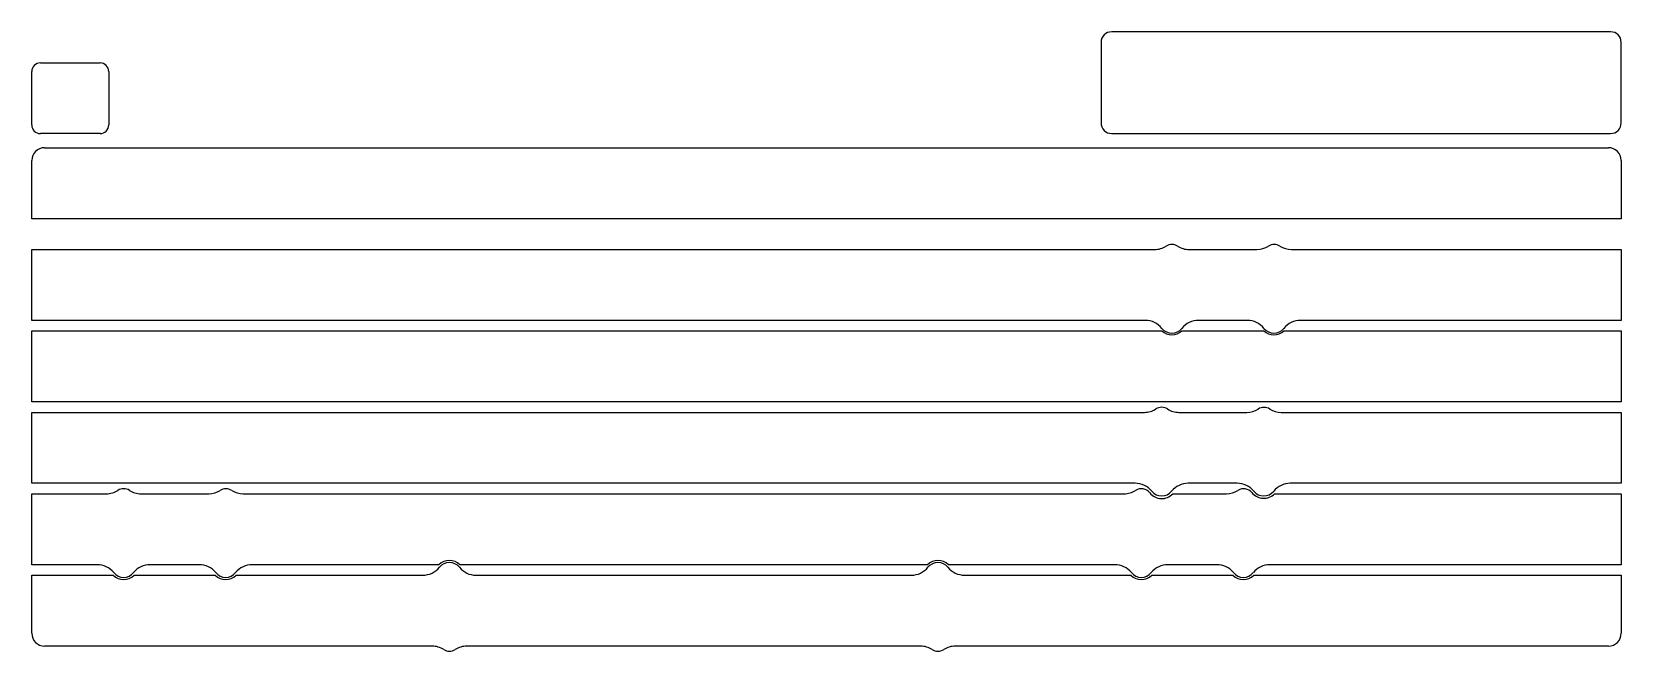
# Model space of a CAD drawing. Extents: x -22 to 350, y -109 to 35.
import ezdxf

# ---------------------------------------------------------------- set-up
doc = ezdxf.new("R2010")
doc.units = 0
doc.layers.add('BLACK', color=7, linetype='CONTINUOUS')

msp = doc.modelspace()

# ---------------------------------------------------------------- linework, layer by layer
at = {"layer": 'BLACK', "linetype": 'CONTINUOUS'}
for p, q in [((347.875, 35.425), (231.168, 35.425)), ((228.668, 32.925), (228.668, 14.125)), ((350.375, 14.125), (350.375, 32.925)), ((-21.525, 13.625), (-21.525, 26.125)), ((-19.525, 28.125), (-5.525, 28.125)), ((-3.525, 26.125), (-3.525, 13.625)), ((-5.525, 11.625), (-19.525, 11.625)), ((231.168, 11.625), (347.875, 11.625)), ((-18.525, 8.3), (347.375, 8.3)), ((-21.525, -8.3), (-21.525, 5.3)), ((350.375, 5.3), (350.375, -8.3)), ((350.375, -8.3), (-21.525, -8.3)), ((-21.525, -15.5125), (241.191, -15.5125)), ((-21.525, -32.1125), (-21.525, -15.5125)), ((249.283, -15.5125), (265.152, -15.5125)), ((273.198, -15.5125), (350.375, -15.5125)), ((350.375, -15.5125), (350.375, -32.1125)), ((239.028, -32.1125), (-21.525, -32.1125)), ((262.904, -32.1125), (251.446, -32.1125)), ((350.375, -32.1125), (275.322, -32.1125)), ((-21.525, -34.5625), (242.895, -34.5625)), ((-21.525, -51.1625), (-21.525, -34.5625)), ((247.579, -34.5625), (266.771, -34.5625)), ((271.455, -34.5625), (350.375, -34.5625)), ((350.375, -34.5625), (350.375, -51.1625)), ((350.375, -51.1625), (-21.525, -51.1625)), ((-21.525, -70.2125), (-21.525, -53.6125)), ((-21.525, -53.6125), (238.81, -53.6125)), ((246.902, -53.6125), (262.771, -53.6125)), ((270.816, -53.6125), (350.375, -53.6125)), ((350.375, -53.6125), (350.375, -70.2125)), ((236.647, -70.2125), (-21.525, -70.2125)), ((260.523, -70.2125), (249.064, -70.2125)), ((350.375, -70.2125), (272.94, -70.2125)), ((-21.525, -89.2625), (-21.525, -72.6625)), ((-21.525, -72.6625), (-4.07783, -72.6625)), ((4.01433, -72.6625), (19.8837, -72.6625)), ((27.9288, -72.6625), (234.047, -72.6625)), ((245.454, -72.6625), (258.009, -72.6625)), ((269.272, -72.6625), (350.375, -72.6625)), ((350.375, -72.6625), (350.375, -89.2625)), ((-6.24045, -89.2625), (-21.525, -89.2625)), ((-21.525, -105.312), (-21.525, -91.7125)), ((-21.525, -91.7125), (-2.48633, -91.7125)), ((2.42283, -91.7125), (21.3897, -91.7125)), ((17.6355, -89.2625), (6.17695, -89.2625)), ((26.2988, -91.7125), (69.9913, -91.7125)), ((73.7454, -89.2625), (30.053, -89.2625)), ((188.045, -89.2625), (78.6546, -89.2625)), ((82.4087, -91.7125), (184.291, -91.7125)), ((231.885, -89.2625), (192.955, -89.2625)), ((196.709, -91.7125), (235.639, -91.7125)), ((240.548, -91.7125), (259.515, -91.7125)), ((255.761, -89.2625), (244.302, -89.2625)), ((264.424, -91.7125), (350.375, -91.7125)), ((350.375, -89.2625), (268.178, -89.2625)), ((350.375, -91.7125), (350.375, -105.312)), ((72.1539, -108.312), (-18.525, -108.312)), ((186.454, -108.312), (80.2461, -108.312)), ((347.375, -108.312), (194.546, -108.312))]:
    msp.add_line(p, q, dxfattribs=at)
at = {"layer": 'BLACK'}
for centre, radius, start, end in [((231.168, 32.925), 2.50006, 90.0013, 180), ((347.875, 32.925), 2.5, 0, 90), ((-19.525, 26.125), 2, -270, -180), ((-5.525, 26.125), 2, -0.0000286, 90), ((-19.525, 13.625), 2, -180, -90), ((-5.525, 13.625), 2, -90, 0.0000286), ((231.168, 14.1249), 2.4999, -180.002, -89.999), ((347.875, 14.125), 2.5, -90, 0), ((-18.525, 5.3), 3, 90, 180), ((347.375, 5.3), 3, 0, 90), ((241.191, -10.5126), 4.99987, -90.0009, -57.3521), ((245.237, -16.8275), 2.5, 57.3519, 122.648), ((249.283, -10.5124), 5.0001, -122.648, -90.0002), ((265.152, -10.5127), 4.99979, -90.0008, -57.5644), ((269.175, -16.8425), 2.5, 57.565, 122.435), ((273.198, -10.5123), 5.0002, -122.434, -90.0003), ((239.028, -37.1125), 5, 39.0963, 90), ((251.446, -37.1125), 5, 90, 140.904), ((262.904, -37.1125), 5, 39.0963, 90), ((275.322, -37.1125), 5, 90, 140.904), ((245.237, -32.0675), 3.42166, -133.182, -46.8176), ((245.237, -32.0675), 3, -140.904, -39.0962), ((269.113, -32.0675), 3.42166, -133.182, -46.8176), ((269.113, -32.0675), 3, -140.904, -39.0962), ((238.81, -48.6123), 5.0002, -89.9992, -57.3525), ((242.856, -54.9275), 2.5, 57.3519, 122.648), ((246.902, -48.6127), 4.9998, -122.649, -89.9996), ((262.771, -48.6123), 5.00021, -89.9991, -57.5654), ((266.794, -54.9425), 2.5, 57.565, 122.435), ((270.816, -48.6127), 4.9998, -122.436, -89.9997), ((236.647, -75.2127), 5.0002, 39.0977, 89.9994), ((249.064, -75.2123), 4.99983, 89.9994, 140.905), ((260.523, -75.2127), 5.0002, 39.0977, 89.9994), ((272.94, -75.2123), 4.99983, 89.9994, 140.905), ((-4.07783, -67.6625), 5, -90, -57.3519), ((-0.03175, -73.9775), 2.5, 57.3519, 122.648), ((4.01433, -67.6625), 4.99998, -122.648, -90), ((19.8836, -67.6623), 5.00021, -89.9991, -57.5654), ((23.9062, -73.9925), 2.5, 57.565, 122.435), ((27.9288, -67.6627), 4.9998, -122.436, -89.9997), ((234.047, -67.6623), 5.0002, -89.9992, -57.3525), ((238.093, -73.9774), 2.49994, 37.9547, 122.65), ((242.856, -70.2124), 3.57109, -141.41, -43.3217), ((242.856, -70.1675), 3, -140.904, -39.0962), ((258.009, -67.6623), 5.00021, -89.9991, -57.5654), ((262.031, -73.9924), 2.49994, 39.7361, 122.437), ((266.732, -70.1676), 3.56034, -141.286, -44.487), ((266.732, -70.1675), 3, -140.904, -39.0962), ((76.2, -91.7575), 3.5, 45.4679, 134.532), ((76.2, -91.7575), 3, 39.0962, 140.904), ((190.5, -91.7575), 3.5, 45.4679, 134.532), ((190.5, -91.7575), 3, 39.0962, 140.904), ((-6.24045, -94.2625), 5, 39.0962, 90), ((-0.03175, -89.2175), 3.5, -134.532, -45.4679), ((-0.03175, -89.2175), 3, -140.904, -39.0962), ((6.17696, -94.2625), 5.00001, 90.0001, 140.904), ((17.6355, -94.2625), 5, 39.0963, 90), ((23.8442, -89.2175), 3.5, -134.532, -45.4679), ((23.8442, -89.2175), 3, -140.904, -39.0962), ((30.053, -94.2625), 5.00001, 90.0001, 140.904), ((69.9913, -86.7125), 5, -90, -39.0963), ((82.4087, -86.7125), 5, -140.904, -90), ((184.291, -86.7125), 5, -90, -39.0963), ((196.709, -86.7125), 5, -140.904, -90), ((231.885, -94.2627), 5.0002, 39.0977, 89.9994), ((238.093, -89.2175), 3.5, -134.532, -45.4679), ((238.093, -89.2175), 3, -140.904, -39.0962), ((244.302, -94.2623), 4.99983, 89.9994, 140.905), ((255.76, -94.2627), 5.0002, 39.0977, 89.9994), ((261.969, -89.2175), 3.5, -134.532, -45.4679), ((261.969, -89.2175), 3, -140.904, -39.0962), ((268.178, -94.2623), 4.99983, 89.9994, 140.905), ((-18.525, -105.312), 3, -180, -90), ((347.375, -105.312), 3, -90, 0), ((72.1539, -113.313), 5.0001, 57.3524, 89.9998), ((76.2, -106.997), 2.5, -122.648, -57.3519), ((80.246, -113.312), 4.99987, 89.9991, 122.648), ((186.454, -113.313), 5.0001, 57.3524, 89.9998), ((190.5, -106.997), 2.5, -122.648, -57.3519), ((194.546, -113.312), 4.99987, 89.9991, 122.648)]:
    msp.add_arc(centre, radius, start, end, dxfattribs=at)

doc.saveas('drawing.dxf')
